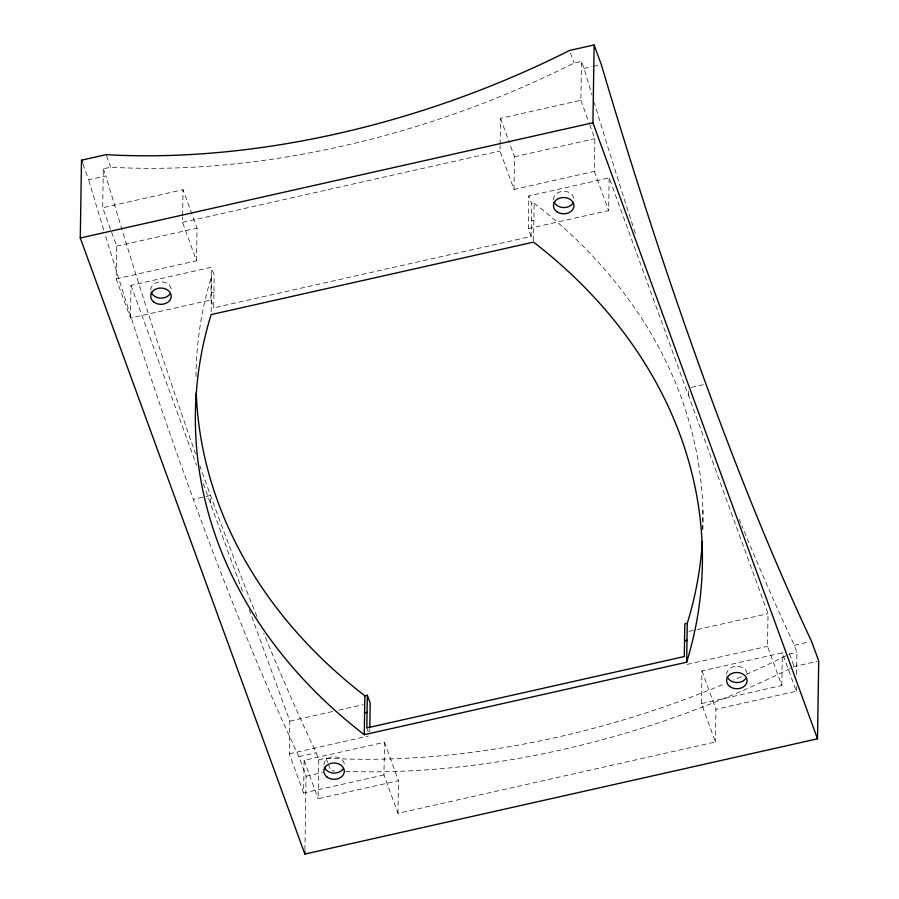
<?xml version="1.0" encoding="UTF-8"?>
<svg xmlns="http://www.w3.org/2000/svg" width="899" height="899" viewBox="0 0 899 899"><rect width="100%" height="100%" fill="white"/><g stroke="black" fill="none" stroke-linecap="round" stroke-linejoin="round"><path stroke-width="0.67" stroke-dasharray="4.5 3.37" d="M130.467 318.044L130.973 285.365L211.332 267.295L210.815 299.985L130.467 318.044L116.173 278.859L116.69 246.169L102.688 207.77L103.306 168.855L110.689 167.203A593.542 344.935 -20 0 0 574.101 63.02L581.484 61.368L584.058 68.414A1413.857 249.641 77.3 0 0 591.958 94.901M116.173 278.859L196.533 260.789L182.531 222.39L182.621 216.94M182.643 215.58L183.048 189.7L102.688 207.77M196.533 260.789L197.05 228.11L183.048 189.7M211.164 311.874L211.726 275.69L214.187 275.139L211.332 267.295M210.411 503.249L210.535 495.461L193.307 499.338M383.963 774.938L303.615 793.008L304.12 760.318L384.48 742.259L383.963 774.938L397.965 813.348L715.447 741.978L701.445 703.58L781.793 685.51L767.51 646.325L768.027 613.635L609.162 177.867L528.803 195.926L531.669 203.77L531.152 236.448L213.67 307.818L214.187 275.139M303.615 793.008L289.321 753.823L289.838 721.133L249.169 609.567M304.918 849.881L306.076 776.23L298.94 756.643A1413.857 249.641 77.3 0 1 105.689 236.426M384.48 742.259L398.482 780.669L318.122 798.728L318.74 759.824L316.167 752.766A1413.857 249.641 77.3 0 1 263.71 633.188M369.747 731.674L369.781 728.943M397.965 813.348L398.482 780.669M589.744 124.59L594.88 138.682L594.363 171.361L514.003 189.419L500.013 151.021L500.091 145.571M500.114 144.211L500.518 118.331L580.878 100.272L581.484 61.368M514.003 189.419L514.52 156.741L509.857 143.941M531.152 236.448L528.297 228.616L528.803 195.926M533.534 240.763L534.13 203.208L531.669 203.77M528.297 228.616L608.645 210.546L609.162 177.867M688.589 395.751L688.679 390.559M702.602 529.612L702.906 510.149M701.445 703.58L701.95 670.89L782.31 652.831L796.312 691.23L715.952 709.3L715.447 741.978M781.793 685.51L782.31 652.831M796.312 691.23L796.402 685.679M796.57 674.553L796.919 652.326L794.345 645.268A1413.857 249.641 77.3 0 1 741.889 525.69M82.933 164.112L88.641 179.789L105.868 175.912A1413.857 249.641 77.3 0 0 195.6 453.883M584.058 68.414L592.014 66.627M593.329 66.335L598.633 65.144M182.531 222.39L500.013 151.021M116.69 246.169L197.05 228.11M514.52 156.741L594.88 138.682M211.456 292.804L213.917 292.254M531.399 220.884L533.86 220.334M691.365 387.379L703.288 384.693M289.838 721.133L333.417 711.334M338.867 710.109L363.387 704.602M689.027 631.401L695.837 629.862M697.197 629.558L768.027 613.635M289.321 753.823L368.32 736.056M687.151 664.383L767.51 646.325M298.94 756.643L316.167 752.766M794.345 645.268L808.931 641.987M318.74 759.824L326.123 758.16A593.542 344.935 -20 0 0 724.774 683.757M746.26 674.497A593.542 344.935 -20 0 0 789.536 653.989L796.919 652.326M306.076 776.23L322.483 772.544M345.519 771.387A593.542 344.935 -20 0 0 794.109 666.519L817.348 661.293M570.449 52.996L574.101 63.02M789.536 653.989L794.109 666.519M580.878 100.272L589.272 123.309M594.363 171.361L608.645 210.546M500.518 118.331L509.385 142.66M701.95 670.89L715.952 709.3M210.815 299.985L213.67 307.818M366.826 727.92L368.253 731.831M106.576 155.909L110.689 167.203M326.123 758.16L327.944 763.172M328.405 764.431L330.686 770.701A593.542 344.935 -20 0 0 334.72 770.915M103.306 168.855L105.868 175.912M130.973 285.365L196.533 465.188M203.23 483.561L242.472 591.194M304.12 760.318L318.122 798.728M103.7 229.908A1413.857 249.641 77.3 0 1 88.641 179.789M553.57 199.994A10.249 8.147 0.9 0 1 563.01 191.307A10.249 8.147 0.9 0 1 574.012 198.881M150.785 290.085A10.249 8.147 0.9 0 1 160.82 281.825A10.249 8.147 0.9 0 1 171.282 289.86M726.684 674.508A10.249 8.147 0.9 0 1 736.719 666.249A10.249 8.147 0.9 0 1 747.181 674.284M323.932 765.038A10.249 8.147 0.9 0 1 333.967 756.789A10.249 8.147 0.9 0 1 344.429 764.824M195.982 376.614A550.682 437.476 0.9 0 1 211.726 275.69M534.13 203.208A550.682 437.476 0.9 0 1 702.894 529.196M741.226 676.722A593.542 344.935 -20 0 1 733.651 680.004M740.855 523.162A1413.857 249.641 77.3 0 1 739.293 519.341M635.357 233.313A1413.857 249.641 77.3 0 1 594.34 102.801M256.957 616.59A1413.857 249.641 77.3 0 1 199.803 465.693"/><path stroke-width="1.35" d="M80.281 238.01L81.506 160.191L106.116 154.662A593.542 344.935 -20 0 0 569.528 50.479L594.138 44.95L601.285 64.548A1413.857 249.641 77.3 0 0 811.572 641.392L818.719 660.99L817.494 738.809L304.862 854.05L80.281 238.01L592.924 122.77L594.138 44.95M304.862 854.05L304.907 851.274M702.344 541.434A550.682 437.476 0.9 0 1 687.274 623.31L686.656 662.226L364.264 734.697L364.87 695.792A550.682 437.476 0.9 0 1 196.229 392.919M364.87 695.792L367.331 695.23L366.826 727.92L684.296 656.551L684.813 623.861L687.274 623.31M369.804 727.583L370.197 703.074L367.331 695.23M684.544 640.987L687.005 640.223M364.601 712.907L367.062 712.356M592.924 122.77L817.494 738.809M81.506 160.191L82.461 162.809M364.264 734.697A550.682 437.476 0.9 0 1 211.119 314.594L533.512 242.123A550.682 437.476 0.9 0 1 686.656 662.226M573.034 203.017A10.249 8.147 0.9 0 1 563.223 207.557A10.249 8.147 0.9 0 1 554.121 202.073M170.023 293.951A10.249 8.147 0.9 0 1 159.91 298.063A10.249 8.147 0.9 0 1 151.189 292.186M745.923 678.374A10.249 8.147 0.9 0 1 735.809 682.487A10.249 8.147 0.9 0 1 727.089 676.61M343.171 768.915A10.249 8.147 0.9 0 1 333.057 773.028A10.249 8.147 0.9 0 1 324.337 767.15M557.009 211.793A10.249 8.147 0.9 0 0 573.764 207.22A10.249 8.147 0.9 0 0 560.302 197.949A10.249 8.147 0.9 0 0 557.009 211.793M153.841 302.03A10.249 8.147 0.9 0 0 170.889 298.198A10.249 8.147 0.9 0 0 158.078 288.354A10.249 8.147 0.9 0 0 153.841 302.03M729.741 686.454A10.249 8.147 0.9 0 0 746.788 682.622A10.249 8.147 0.9 0 0 733.977 672.778A10.249 8.147 0.9 0 0 729.741 686.454M326.989 776.994A10.249 8.147 0.9 0 0 344.036 773.162A10.249 8.147 0.9 0 0 331.225 763.318A10.249 8.147 0.9 0 0 326.989 776.994"/></g></svg>
